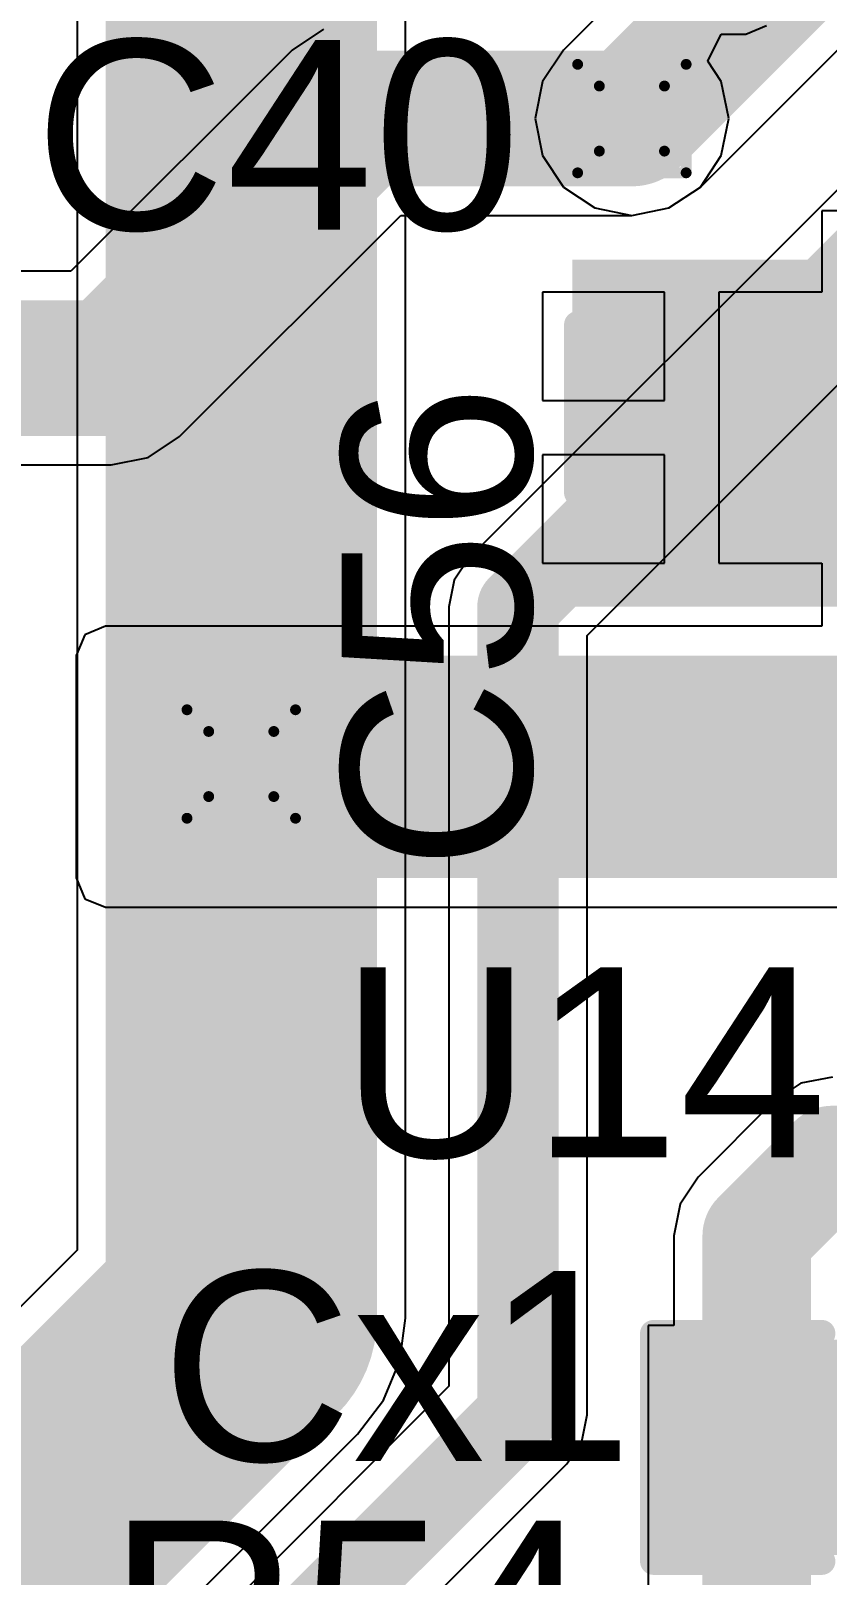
# Model space of a CAD drawing. Header units: inches. Extents: x -0.3 to 9.9, y -0.4 to 5.
# Drawn here: x 1.2492 to 1.396, y 0.6325 to 0.9172 of the extents above; entities that cross this region are included whole.
import ezdxf

# ---------------------------------------------------------------- set-up
doc = ezdxf.new("R2010")
doc.units = ezdxf.units.IN
doc.header["$MEASUREMENT"] = 0
for name, color, linetype in [('Bottom Layer', 5, 'Continuous'), ('Bottom Solder', 6, 'Continuous'), ('Drill Drawing', 1, 'Continuous'), ('Top Layer', 1, 'Continuous'), ('Top Overlay', 2, 'Continuous'), ('Top Paste', 8, 'Continuous'), ('Top Solder', 216, 'Continuous'), ('Via Holes', 16, 'Continuous')]:
    doc.layers.add(name, color=color, linetype=linetype)
doc.styles.add('Arial', font='', dxfattribs={"height": 0.2})
doc.styles.get('Arial').set_extended_font_data('Arial')

# ---------------------------------------------------------------- blocks, each defined once
blk = doc.blocks.new('C___0603_5')
at = {"layer": 'Top Layer'}
for points in [[(-0.015, 0.0175), (-0.015, -0.0175), (-0.045, -0.0175), (-0.045, 0.0175)], [(0.045, 0.0175), (0.045, -0.0175), (0.015, -0.0175), (0.015, 0.0175)]]:
    blk.add_hatch(color=1, dxfattribs=at).paths.add_polyline_path(points)
at = {"layer": 'Top Paste'}
for points in [[(-0.015, 0.0175), (-0.015, -0.0175), (-0.045, -0.0175), (-0.045, 0.0175)], [(0.045, 0.0175), (0.045, -0.0175), (0.015, -0.0175), (0.015, 0.0175)]]:
    blk.add_hatch(color=8, dxfattribs=at).paths.add_polyline_path(points)
at = {"layer": 'Top Solder'}
for points in [[(-0.01264, 0.01986), (-0.01264, -0.01986), (-0.04736, -0.01986), (-0.04736, 0.01986)], [(0.04736, 0.01986), (0.04736, -0.01986), (0.01264, -0.01986), (0.01264, 0.01986)]]:
    blk.add_hatch(color=216, dxfattribs=at).paths.add_polyline_path(points)
at = {"layer": 'Top Overlay'}
for points in [[(-0.049, 0.021, 0.005, 0.005, 0), (-0.049, -0.021, 0.005, 0.005, 0)], [(-0.049, 0.021, 0.005, 0.005, 0), (-0.018, 0.021, 0.005, 0.005, 0)], [(0.018, 0.021, 0.005, 0.005, 0), (0.049, 0.021, 0.005, 0.005, 0)], [(0.049, 0.021, 0.005, 0.005, 0), (0.049, -0.021, 0.005, 0.005, 0)], [(-0.049, -0.021, 0.005, 0.005, 0), (-0.018, -0.021, 0.005, 0.005, 0)], [(0.018, -0.021, 0.005, 0.005, 0), (0.049, -0.021, 0.005, 0.005, 0)]]:
    blk.add_lwpolyline(points, format="xyseb", dxfattribs=at)
for points in [[(-0.05025, 0.021, 0.0025, 0.0025, 1), (-0.04775, 0.021, 0.0025, 0.0025, 1)], [(-0.05025, 0.021, 0.0025, 0.0025, 1), (-0.04775, 0.021, 0.0025, 0.0025, 1)], [(-0.01925, 0.021, 0.0025, 0.0025, 1), (-0.01675, 0.021, 0.0025, 0.0025, 1)], [(0.01675, 0.021, 0.0025, 0.0025, 1), (0.01925, 0.021, 0.0025, 0.0025, 1)], [(0.04775, 0.021, 0.0025, 0.0025, 1), (0.05025, 0.021, 0.0025, 0.0025, 1)], [(0.04775, 0.021, 0.0025, 0.0025, 1), (0.05025, 0.021, 0.0025, 0.0025, 1)], [(-0.05025, -0.021, 0.0025, 0.0025, 1), (-0.04775, -0.021, 0.0025, 0.0025, 1)], [(-0.05025, -0.021, 0.0025, 0.0025, 1), (-0.04775, -0.021, 0.0025, 0.0025, 1)], [(-0.01925, -0.021, 0.0025, 0.0025, 1), (-0.01675, -0.021, 0.0025, 0.0025, 1)], [(0.01675, -0.021, 0.0025, 0.0025, 1), (0.01925, -0.021, 0.0025, 0.0025, 1)], [(0.04775, -0.021, 0.0025, 0.0025, 1), (0.05025, -0.021, 0.0025, 0.0025, 1)], [(0.04775, -0.021, 0.0025, 0.0025, 1), (0.05025, -0.021, 0.0025, 0.0025, 1)]]:
    blk.add_lwpolyline(points, format="xyseb", close=True, dxfattribs=at)
blk = doc.blocks.new('C___0603_28')
at = {"layer": 'Top Layer'}
for points in [[(-0.015, 0.0175), (-0.015, -0.0175), (-0.045, -0.0175), (-0.045, 0.0175)], [(0.045, 0.0175), (0.045, -0.0175), (0.015, -0.0175), (0.015, 0.0175)]]:
    blk.add_hatch(color=1, dxfattribs=at).paths.add_polyline_path(points)
at = {"layer": 'Top Paste'}
for points in [[(-0.015, 0.0175), (-0.015, -0.0175), (-0.045, -0.0175), (-0.045, 0.0175)], [(0.045, 0.0175), (0.045, -0.0175), (0.015, -0.0175), (0.015, 0.0175)]]:
    blk.add_hatch(color=8, dxfattribs=at).paths.add_polyline_path(points)
at = {"layer": 'Top Solder'}
for points in [[(-0.01264, 0.01986), (-0.01264, -0.01986), (-0.04736, -0.01986), (-0.04736, 0.01986)], [(0.04736, 0.01986), (0.04736, -0.01986), (0.01264, -0.01986), (0.01264, 0.01986)]]:
    blk.add_hatch(color=216, dxfattribs=at).paths.add_polyline_path(points)
at = {"layer": 'Top Overlay'}
for points in [[(-0.049, 0.021, 0.005, 0.005, 0), (-0.049, -0.021, 0.005, 0.005, 0)], [(-0.018, 0.021, 0.005, 0.005, 0), (-0.049, 0.021, 0.005, 0.005, 0)], [(0.049, 0.021, 0.005, 0.005, 0), (0.018, 0.021, 0.005, 0.005, 0)], [(0.049, 0.021, 0.005, 0.005, 0), (0.049, -0.021, 0.005, 0.005, 0)], [(-0.018, -0.021, 0.005, 0.005, 0), (-0.049, -0.021, 0.005, 0.005, 0)], [(0.049, -0.021, 0.005, 0.005, 0), (0.018, -0.021, 0.005, 0.005, 0)]]:
    blk.add_lwpolyline(points, format="xyseb", dxfattribs=at)
for points in [[(-0.05025, 0.021, 0.0025, 0.0025, 1), (-0.04775, 0.021, 0.0025, 0.0025, 1)], [(-0.05025, 0.021, 0.0025, 0.0025, 1), (-0.04775, 0.021, 0.0025, 0.0025, 1)], [(-0.01925, 0.021, 0.0025, 0.0025, 1), (-0.01675, 0.021, 0.0025, 0.0025, 1)], [(0.01675, 0.021, 0.0025, 0.0025, 1), (0.01925, 0.021, 0.0025, 0.0025, 1)], [(0.04775, 0.021, 0.0025, 0.0025, 1), (0.05025, 0.021, 0.0025, 0.0025, 1)], [(0.04775, 0.021, 0.0025, 0.0025, 1), (0.05025, 0.021, 0.0025, 0.0025, 1)], [(-0.05025, -0.021, 0.0025, 0.0025, 1), (-0.04775, -0.021, 0.0025, 0.0025, 1)], [(-0.05025, -0.021, 0.0025, 0.0025, 1), (-0.04775, -0.021, 0.0025, 0.0025, 1)], [(-0.01925, -0.021, 0.0025, 0.0025, 1), (-0.01675, -0.021, 0.0025, 0.0025, 1)], [(0.01675, -0.021, 0.0025, 0.0025, 1), (0.01925, -0.021, 0.0025, 0.0025, 1)], [(0.04775, -0.021, 0.0025, 0.0025, 1), (0.05025, -0.021, 0.0025, 0.0025, 1)], [(0.04775, -0.021, 0.0025, 0.0025, 1), (0.05025, -0.021, 0.0025, 0.0025, 1)]]:
    blk.add_lwpolyline(points, format="xyseb", close=True, dxfattribs=at)

msp = doc.modelspace()

# ---------------------------------------------------------------- hatches: boundary and pattern name
at = {"layer": 'Bottom Layer'}
h = msp.add_hatch(color=5, dxfattribs=at)
edge = h.paths.add_edge_path()
edge.add_arc((1.36, 0.901), 0.01181, 0, 360)
h = msp.add_hatch(color=5, dxfattribs=at)
edge = h.paths.add_edge_path()
edge.add_arc((1.288, 0.782), 0.01181, 0, 360)
at = {"layer": 'Bottom Solder'}
h = msp.add_hatch(color=6, dxfattribs=at)
edge = h.paths.add_edge_path()
edge.add_arc((1.36, 0.901), 0.00591, 0, 360)
h = msp.add_hatch(color=6, dxfattribs=at)
edge = h.paths.add_edge_path()
edge.add_arc((1.288, 0.782), 0.00591, 0, 360)
at = {"layer": 'Top Layer'}
h = msp.add_hatch(color=1, dxfattribs=at)
edge = h.paths.add_edge_path()
edge.add_arc((1.36, 0.901), 0.01181, 0, 360)
for points in [[(1.349, 0.811), (1.446, 0.811), (1.446, 0.875), (1.349, 0.875)], [(1.263, 0.761), (1.428, 0.761), (1.428, 0.802), (1.263, 0.802)]]:
    msp.add_hatch(color=1, dxfattribs=at).paths.add_polyline_path(points)
h = msp.add_hatch(color=1, dxfattribs=at)
edge = h.paths.add_edge_path()
edge.add_arc((1.288, 0.782), 0.01181, 0, 360)
at = {"layer": 'Top Solder'}
h = msp.add_hatch(color=216, dxfattribs=at)
edge = h.paths.add_edge_path()
edge.add_arc((1.36, 0.901), 0.00591, 0, 360)
h = msp.add_hatch(color=216, dxfattribs=at)
edge = h.paths.add_edge_path()
edge.add_arc((1.288, 0.782), 0.00591, 0, 360)
at = {"layer": 'Via Holes'}
h = msp.add_hatch(color=7, dxfattribs=at)
edge = h.paths.add_edge_path()
edge.add_arc((1.36, 0.901), 0.00591, 0, 360)
h = msp.add_hatch(color=7, dxfattribs=at)
edge = h.paths.add_edge_path()
edge.add_arc((1.288, 0.782), 0.00591, 0, 360)

# ---------------------------------------------------------------- linework, layer by layer
at = {"layer": 'Bottom Layer'}
for p, q in [((1.48538, 1.05162), (1.34738, 0.91362)), ((1.37262, 0.88838), (1.50539, 1.02116)), ((1.51699, 1.00701), (1.32999, 0.82001)), ((1.35174, 0.80572), (1.53128, 0.98526)), ((1.25774, 0.975), (1.25774, 0.782)), ((1.31826, 0.782), (1.31826, 0.96247)), ((1.34738, 0.91362), (1.34352, 0.90783)), ((1.34352, 0.90783), (1.34216, 0.901)), ((1.34216, 0.901), (1.34352, 0.89417)), ((1.34352, 0.89417), (1.34738, 0.88838)), ((1.34738, 0.88838), (1.35317, 0.88452)), ((1.36683, 0.88452), (1.37262, 0.88838)), ((1.35317, 0.88452), (1.36, 0.88316)), ((1.36, 0.88316), (1.36683, 0.88452)), ((1.32999, 0.82001), (1.32723, 0.81588)), ((1.32723, 0.81588), (1.32626, 0.811)), ((1.32626, 0.811), (1.32626, 0.66728)), ((1.35174, 0.662), (1.35174, 0.80572)), ((1.25774, 0.782), (1.25774, 0.69236)), ((1.31826, 0.67983), (1.31826, 0.782)), ((1.25774, 0.69236), (1.18941, 0.62403)), ((1.31723, 0.67199), (1.31826, 0.67983)), ((1.31421, 0.6647), (1.31723, 0.67199)), ((1.32626, 0.66728), (1.1859, 0.52692)), ((1.3094, 0.65843), (1.31421, 0.6647)), ((1.35077, 0.65712), (1.35174, 0.662)), ((1.21957, 0.5686), (1.3094, 0.65843)), ((1.3094, 0.65843), (1.3094, 0.65843)), ((1.34801, 0.65299), (1.35077, 0.65712)), ((1.20392, 0.5089), (1.34801, 0.65299))]:
    msp.add_line(p, q, dxfattribs=at)
for points in [[(1.36, 0.901, 0.025, 0.025, 0), (1.498, 1.039, 0.025, 0.025, 0)], [(1.339, 0.811, 0.015, 0.015, 0), (1.526, 0.998, 0.015, 0.015, 0)], [(1.288, 0.782, 0.05, 0.05, 0), (1.288, 0.975, 0.05, 0.05, 0)], [(1.339, 0.662, 0.015, 0.015, 0), (1.339, 0.811, 0.015, 0.015, 0)], [(1.288, 0.67983, 0.05, 0.05, 0), (1.288, 0.782, 0.05, 0.05, 0)], [(1.19817, 0.59, 0.05, 0.05, 0), (1.288, 0.67983, 0.05, 0.05, 0)], [(1.187, 0.51, 0.015, 0.015, 0), (1.339, 0.662, 0.015, 0.015, 0)]]:
    msp.add_lwpolyline(points, format="xyseb", dxfattribs=at)
for points in [[(1.35375, 0.901, 0.0125, 0.0125, 1), (1.36625, 0.901, 0.0125, 0.0125, 1)], [(1.33525, 0.811, 0.0075, 0.0075, 1), (1.34275, 0.811, 0.0075, 0.0075, 1)], [(1.33525, 0.811, 0.0075, 0.0075, 1), (1.34275, 0.811, 0.0075, 0.0075, 1)], [(1.2755, 0.782, 0.025, 0.025, 1), (1.3005, 0.782, 0.025, 0.025, 1)], [(1.2755, 0.782, 0.025, 0.025, 1), (1.3005, 0.782, 0.025, 0.025, 1)], [(1.2755, 0.67983, 0.025, 0.025, 1), (1.3005, 0.67983, 0.025, 0.025, 1)], [(1.2755, 0.67983, 0.025, 0.025, 1), (1.3005, 0.67983, 0.025, 0.025, 1)], [(1.33525, 0.662, 0.0075, 0.0075, 1), (1.34275, 0.662, 0.0075, 0.0075, 1)], [(1.33525, 0.662, 0.0075, 0.0075, 1), (1.34275, 0.662, 0.0075, 0.0075, 1)]]:
    msp.add_lwpolyline(points, format="xyseb", close=True, dxfattribs=at)
at = {"layer": 'Drill Drawing'}
for points in [[(1.35, 0.911, 0.002, 0.002, 0), (1.37, 0.911, 0.002, 0.002, 0)], [(1.35, 0.891, 0.002, 0.002, 0), (1.35, 0.911, 0.002, 0.002, 0)], [(1.37, 0.891, 0.002, 0.002, 0), (1.37, 0.911, 0.002, 0.002, 0)], [(1.354, 0.907, 0.002, 0.002, 0), (1.366, 0.907, 0.002, 0.002, 0)], [(1.354, 0.895, 0.002, 0.002, 0), (1.354, 0.907, 0.002, 0.002, 0)], [(1.366, 0.895, 0.002, 0.002, 0), (1.366, 0.907, 0.002, 0.002, 0)], [(1.354, 0.895, 0.002, 0.002, 0), (1.366, 0.895, 0.002, 0.002, 0)], [(1.35, 0.891, 0.002, 0.002, 0), (1.37, 0.891, 0.002, 0.002, 0)], [(1.278, 0.792, 0.002, 0.002, 0), (1.298, 0.792, 0.002, 0.002, 0)], [(1.278, 0.772, 0.002, 0.002, 0), (1.278, 0.792, 0.002, 0.002, 0)], [(1.298, 0.772, 0.002, 0.002, 0), (1.298, 0.792, 0.002, 0.002, 0)], [(1.282, 0.788, 0.002, 0.002, 0), (1.294, 0.788, 0.002, 0.002, 0)], [(1.282, 0.776, 0.002, 0.002, 0), (1.282, 0.788, 0.002, 0.002, 0)], [(1.294, 0.776, 0.002, 0.002, 0), (1.294, 0.788, 0.002, 0.002, 0)], [(1.282, 0.776, 0.002, 0.002, 0), (1.294, 0.776, 0.002, 0.002, 0)], [(1.278, 0.772, 0.002, 0.002, 0), (1.298, 0.772, 0.002, 0.002, 0)]]:
    msp.add_lwpolyline(points, format="xyseb", dxfattribs=at)
for points in [[(1.3495, 0.911, 0.001, 0.001, 1), (1.3505, 0.911, 0.001, 0.001, 1)], [(1.3495, 0.911, 0.001, 0.001, 1), (1.3505, 0.911, 0.001, 0.001, 1)], [(1.3695, 0.911, 0.001, 0.001, 1), (1.3705, 0.911, 0.001, 0.001, 1)], [(1.3695, 0.911, 0.001, 0.001, 1), (1.3705, 0.911, 0.001, 0.001, 1)], [(1.3535, 0.907, 0.001, 0.001, 1), (1.3545, 0.907, 0.001, 0.001, 1)], [(1.3535, 0.907, 0.001, 0.001, 1), (1.3545, 0.907, 0.001, 0.001, 1)], [(1.3655, 0.907, 0.001, 0.001, 1), (1.3665, 0.907, 0.001, 0.001, 1)], [(1.3655, 0.907, 0.001, 0.001, 1), (1.3665, 0.907, 0.001, 0.001, 1)], [(1.3535, 0.895, 0.001, 0.001, 1), (1.3545, 0.895, 0.001, 0.001, 1)], [(1.3535, 0.895, 0.001, 0.001, 1), (1.3545, 0.895, 0.001, 0.001, 1)], [(1.3655, 0.895, 0.001, 0.001, 1), (1.3665, 0.895, 0.001, 0.001, 1)], [(1.3655, 0.895, 0.001, 0.001, 1), (1.3665, 0.895, 0.001, 0.001, 1)], [(1.3495, 0.891, 0.001, 0.001, 1), (1.3505, 0.891, 0.001, 0.001, 1)], [(1.3495, 0.891, 0.001, 0.001, 1), (1.3505, 0.891, 0.001, 0.001, 1)], [(1.3695, 0.891, 0.001, 0.001, 1), (1.3705, 0.891, 0.001, 0.001, 1)], [(1.3695, 0.891, 0.001, 0.001, 1), (1.3705, 0.891, 0.001, 0.001, 1)], [(1.2775, 0.792, 0.001, 0.001, 1), (1.2785, 0.792, 0.001, 0.001, 1)], [(1.2775, 0.792, 0.001, 0.001, 1), (1.2785, 0.792, 0.001, 0.001, 1)], [(1.2975, 0.792, 0.001, 0.001, 1), (1.2985, 0.792, 0.001, 0.001, 1)], [(1.2975, 0.792, 0.001, 0.001, 1), (1.2985, 0.792, 0.001, 0.001, 1)], [(1.2815, 0.788, 0.001, 0.001, 1), (1.2825, 0.788, 0.001, 0.001, 1)], [(1.2815, 0.788, 0.001, 0.001, 1), (1.2825, 0.788, 0.001, 0.001, 1)], [(1.2935, 0.788, 0.001, 0.001, 1), (1.2945, 0.788, 0.001, 0.001, 1)], [(1.2935, 0.788, 0.001, 0.001, 1), (1.2945, 0.788, 0.001, 0.001, 1)], [(1.2815, 0.776, 0.001, 0.001, 1), (1.2825, 0.776, 0.001, 0.001, 1)], [(1.2815, 0.776, 0.001, 0.001, 1), (1.2825, 0.776, 0.001, 0.001, 1)], [(1.2935, 0.776, 0.001, 0.001, 1), (1.2945, 0.776, 0.001, 0.001, 1)], [(1.2935, 0.776, 0.001, 0.001, 1), (1.2945, 0.776, 0.001, 0.001, 1)], [(1.2775, 0.772, 0.001, 0.001, 1), (1.2785, 0.772, 0.001, 0.001, 1)], [(1.2775, 0.772, 0.001, 0.001, 1), (1.2785, 0.772, 0.001, 0.001, 1)], [(1.2975, 0.772, 0.001, 0.001, 1), (1.2985, 0.772, 0.001, 0.001, 1)], [(1.2975, 0.772, 0.001, 0.001, 1), (1.2985, 0.772, 0.001, 0.001, 1)]]:
    msp.add_lwpolyline(points, format="xyseb", close=True, dxfattribs=at)
at = {"layer": 'Top Layer'}
for p, q in [((1.30317, 0.91748), (1.29738, 0.91362)), ((1.381, 0.91659), (1.38483, 0.91817)), ((1.37397, 0.91159), (1.37648, 0.91659)), ((1.37648, 0.91659), (1.381, 0.91659)), ((1.29738, 0.91362), (1.25661, 0.87284)), ((1.29738, 0.91362), (1.29738, 0.91362)), ((1.37648, 0.90783), (1.37397, 0.91159)), ((1.37784, 0.901), (1.37648, 0.90783)), ((1.37648, 0.89417), (1.37784, 0.901)), ((1.37262, 0.88838), (1.37648, 0.89417)), ((1.36683, 0.88452), (1.37262, 0.88838)), ((1.27662, 0.84238), (1.31739, 0.88316)), ((1.31739, 0.88316), (1.36, 0.88316)), ((1.36, 0.88316), (1.36683, 0.88452)), ((1.42, 0.884), (1.395, 0.884)), ((1.395, 0.884), (1.395, 0.869)), ((1.25661, 0.87284), (1.225, 0.87284)), ((1.366, 0.869), (1.3435, 0.869)), ((1.3435, 0.869), (1.3435, 0.849)), ((1.366, 0.849), (1.366, 0.869)), ((1.395, 0.869), (1.376, 0.869)), ((1.376, 0.869), (1.376, 0.844)), ((1.3435, 0.849), (1.366, 0.849)), ((1.376, 0.844), (1.376, 0.819)), ((1.27083, 0.83852), (1.27662, 0.84238)), ((1.225, 0.83716), (1.264, 0.83716)), ((1.264, 0.83716), (1.27083, 0.83852)), ((1.366, 0.839), (1.3435, 0.839)), ((1.3435, 0.839), (1.3435, 0.819)), ((1.366, 0.819), (1.366, 0.839)), ((1.3435, 0.819), (1.366, 0.819)), ((1.376, 0.819), (1.395, 0.819)), ((1.395, 0.819), (1.395, 0.80741)), ((1.25917, 0.80583), (1.25759, 0.802)), ((1.263, 0.80741), (1.25917, 0.80583)), ((1.395, 0.80741), (1.263, 0.80741)), ((1.25759, 0.802), (1.25759, 0.761)), ((1.25759, 0.761), (1.25917, 0.75717)), ((1.25917, 0.75717), (1.263, 0.75559)), ((1.263, 0.75559), (1.428, 0.75559)), ((1.397, 0.72429), (1.39115, 0.72313)), ((1.39115, 0.72313), (1.38619, 0.71981)), ((1.38619, 0.71981), (1.37219, 0.70581)), ((1.37219, 0.70581), (1.36887, 0.70085)), ((1.36887, 0.70085), (1.36771, 0.695)), ((1.36771, 0.695), (1.36771, 0.6785)), ((1.36771, 0.6785), (1.363, 0.6785)), ((1.363, 0.6785), (1.363, 0.6335)), ((1.363, 0.6335), (1.363, 0.6335)), ((1.363, 0.6335), (1.363, 0.629))]:
    msp.add_line(p, q, dxfattribs=at)
for points in [[(1.264, 0.855, 0.025, 0.025, 0), (1.31, 0.901, 0.025, 0.025, 0)], [(1.31, 0.901, 0.025, 0.025, 0), (1.36, 0.901, 0.025, 0.025, 0)], [(1.225, 0.855, 0.025, 0.025, 0), (1.264, 0.855, 0.025, 0.025, 0)], [(1.371, 0.844, 0.04, 0.04, 0), (1.424, 0.844, 0.04, 0.04, 0)], [(1.383, 0.695, 0.02, 0.02, 0), (1.397, 0.709, 0.02, 0.02, 0)], [(1.397, 0.709, 0.02, 0.02, 0), (1.413, 0.709, 0.02, 0.02, 0)], [(1.383, 0.656, 0.02, 0.02, 0), (1.383, 0.695, 0.02, 0.02, 0)], [(1.383, 0.6065, 0.02, 0.02, 0), (1.383, 0.656, 0.02, 0.02, 0)]]:
    msp.add_lwpolyline(points, format="xyseb", dxfattribs=at)
for points in [[(1.30375, 0.901, 0.0125, 0.0125, 1), (1.31625, 0.901, 0.0125, 0.0125, 1)], [(1.30375, 0.901, 0.0125, 0.0125, 1), (1.31625, 0.901, 0.0125, 0.0125, 1)], [(1.35375, 0.901, 0.0125, 0.0125, 1), (1.36625, 0.901, 0.0125, 0.0125, 1)], [(1.25775, 0.855, 0.0125, 0.0125, 1), (1.27025, 0.855, 0.0125, 0.0125, 1)], [(1.25775, 0.855, 0.0125, 0.0125, 1), (1.27025, 0.855, 0.0125, 0.0125, 1)], [(1.361, 0.844, 0.02, 0.02, 1), (1.381, 0.844, 0.02, 0.02, 1)], [(1.392, 0.709, 0.01, 0.01, 1), (1.402, 0.709, 0.01, 0.01, 1)], [(1.392, 0.709, 0.01, 0.01, 1), (1.402, 0.709, 0.01, 0.01, 1)], [(1.378, 0.695, 0.01, 0.01, 1), (1.388, 0.695, 0.01, 0.01, 1)], [(1.378, 0.695, 0.01, 0.01, 1), (1.388, 0.695, 0.01, 0.01, 1)], [(1.378, 0.656, 0.01, 0.01, 1), (1.388, 0.656, 0.01, 0.01, 1)], [(1.378, 0.656, 0.01, 0.01, 1), (1.388, 0.656, 0.01, 0.01, 1)]]:
    msp.add_lwpolyline(points, format="xyseb", close=True, dxfattribs=at)

# ---------------------------------------------------------------- block references
for name, p, rotation in [('C___0603_5', (1.371, 0.814), 90), ('C___0603_28', (1.413, 0.656), 180)]:
    msp.add_blockref(name, p, dxfattribs=dict(rotation=rotation))

# ---------------------------------------------------------------- texts
at = {"layer": 'Top Overlay', "style": 'Arial'}
for s, p in [('C40', (1.24985, 0.88051)), ('U14', (1.30626, 0.70951)), ('Cx1', (1.27318, 0.65351)), ('R54', (1.26335, 0.60751))]:
    msp.add_text(s, height=0.035, dxfattribs=at).set_placement(p)
msp.add_text('C56', height=0.035, rotation=90, dxfattribs=at).set_placement((1.34149, 0.76235))

doc.saveas('drawing.dxf')
